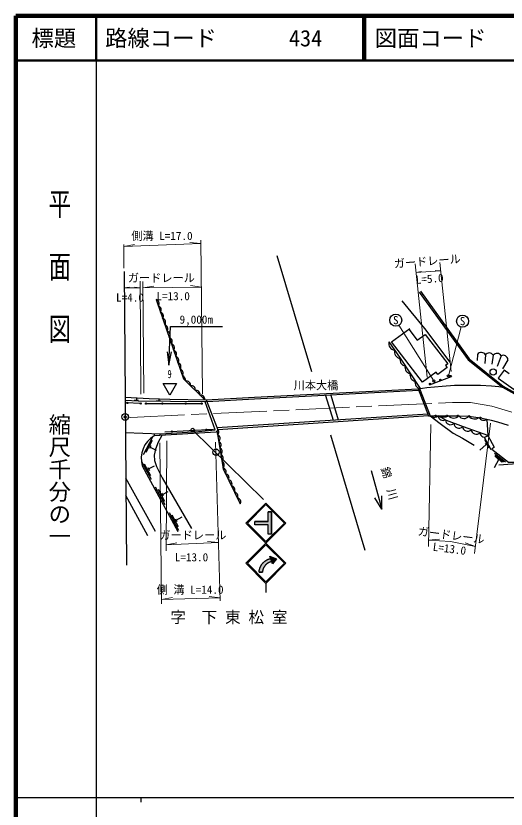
# Model space of a CAD drawing. Units: millimetres, scale not verified. Extents: x 40000 to 680000, y 20000 to 380000.
# Drawn here: x 40000 to 149796, y 202409 to 380000 of the extents above; entities that cross this region are included whole.
import ezdxf
from ezdxf.enums import TextEntityAlignment as Align

# ---------------------------------------------------------------- set-up
doc = ezdxf.new("R2010")
doc.units = ezdxf.units.MM
doc.header["$LTSCALE"] = 1000
doc.header["$PDMODE"] = 32
doc.header["$PDSIZE"] = 500
doc.linetypes.add('CHAIN', pattern=[18.5, 12, -1.5, 3.5, -1.5])
for name, color, linetype, lineweight in [('M-BGD', 7, 'Continuous', 25), ('M-BGD-EXST', 7, 'Continuous', 25), ('M-BMK', 2, 'CHAIN', 13), ('M-BMK-OTRS', 5, 'Continuous', 25), ('M-BMK-ROW', 30, 'Continuous', 25), ('M-BMK-SRVR', 3, 'Continuous', 25), ('M-STR-HTXT', 7, 'Continuous', 13), ('M-STR-STR1', 1, 'Continuous', 25), ('M-STR-STRC', 7, 'Continuous', 25), ('M-TTL', 2, 'Continuous', 140), ('M-TTL-BAND', 7, 'Continuous', 25), ('M-TTL-LINE', 7, 'Continuous', 50)]:
    doc.layers.add(name, color=color, linetype=linetype, lineweight=lineweight)
for name, color, linetype in [('M-BMK-HTXT', 7, 'Continuous'), ('M-OTRS', 6, 'Continuous'), ('M-TTL-TXT', 7, 'Continuous')]:
    doc.layers.add(name, color=color, linetype=linetype)
doc.styles.add('@ＭＳ ゴシック', font='')
doc.styles.add('ＭＳ ゴシック', font='')
doc.styles.get('@ＭＳ ゴシック').set_extended_font_data('@MS Gothic')
doc.styles.get('ＭＳ ゴシック').set_extended_font_data('MS Gothic')

# ---------------------------------------------------------------- blocks, each defined once
blk = doc.blocks.new('open_arrow')
at = {"color": 0, "linetype": 'Continuous', "lineweight": -2}
blk.add_lwpolyline([(7.5, 1.25), (0, 0), (7.5, -1.25)], dxfattribs=at)

msp = doc.modelspace()

# ---------------------------------------------------------------- hatches: boundary and pattern name
at = {"layer": 'M-STR-STRC'}
for points in [[(96492, 266068), (96492, 263944), (97242, 263944), (97242, 268944), (96492, 268944), (96492, 266818), (93492, 266818), (93492, 266068)], [(97292, 257812), (97248, 257803), (97204, 257793), (97160, 257782), (97116, 257771), (97073, 257758), (97029, 257746), (96986, 257732), (96944, 257717), (96901, 257702), (96859, 257686), (96817, 257670), (96775, 257652), (96734, 257634), (96693, 257615), (96652, 257596), (96612, 257575), (96572, 257555), (96533, 257533), (96493, 257511), (96454, 257488), (96416, 257464), (96378, 257439), (96341, 257414), (96303, 257389), (96267, 257362), (96231, 257336), (96195, 257308), (96160, 257280), (96125, 257251), (96091, 257222), (96057, 257192), (96024, 257161), (95991, 257130), (95959, 257098), (95927, 257066), (95896, 257033), (95866, 257000), (95836, 256966), (95807, 256931), (95778, 256896), (95750, 256861), (95723, 256825), (95696, 256789), (95670, 256752), (95645, 256715), (95620, 256677), (95596, 256639), (95572, 256600), (95550, 256561), (95528, 256522), (95506, 256482), (95485, 256442), (95465, 256402), (95446, 256361), (95427, 256320), (95410, 256278), (95392, 256237), (95376, 256195), (95360, 256152), (95345, 256110), (95331, 256067), (95318, 256024), (95305, 255981), (95293, 255937), (95282, 255893), (95272, 255849), (95262, 255805), (95253, 255761), (95245, 255717), (95238, 255672), (95231, 255628), (95225, 255583), (95220, 255538), (95216, 255493), (95216, 255489), (94473, 255490), (94475, 255529), (94480, 255587), (94486, 255644), (94493, 255702), (94501, 255760), (94510, 255817), (94520, 255874), (94531, 255931), (94543, 255988), (94556, 256045), (94570, 256101), (94585, 256157), (94600, 256213), (94617, 256268), (94635, 256324), (94654, 256379), (94674, 256433), (94694, 256488), (94716, 256541), (94739, 256595), (94762, 256648), (94786, 256701), (94812, 256753), (94838, 256805), (94865, 256856), (94893, 256907), (94922, 256957), (94952, 257007), (94983, 257056), (95014, 257105), (95046, 257153), (95080, 257201), (95114, 257248), (95149, 257295), (95184, 257340), (95221, 257386), (95258, 257430), (95296, 257474), (95335, 257517), (95374, 257560), (95414, 257602), (95455, 257643), (95497, 257683), (95539, 257723), (95582, 257762), (95626, 257800), (95671, 257838), (95716, 257874), (95761, 257910), (95808, 257945), (95855, 257979), (95902, 258013), (95950, 258045), (95999, 258077), (96048, 258108), (96098, 258138), (96148, 258167), (96199, 258195), (96250, 258223), (96301, 258249), (96354, 258275), (96406, 258299), (96459, 258323), (96512, 258346), (96566, 258368), (96620, 258389), (96675, 258409), (96730, 258428), (96785, 258446), (96841, 258463), (96896, 258479), (96952, 258494), (97009, 258508), (97065, 258522), (96899, 259041), (98369, 258477), (97458, 257293)], [(97292, 257812), (97458, 257293), (98369, 258477), (96899, 259041), (97065, 258522)]]:
    msp.add_hatch(color=256, dxfattribs=at).paths.add_polyline_path(points)

# ---------------------------------------------------------------- linework, layer by layer
at = {"layer": 'M-BGD'}
for p, q in [((143382, 304204), (143293, 302818)), ((145148, 304110), (144989, 302146)), ((146915, 304015), (146589, 302044)), ((148681, 303920), (147805, 301468)), ((150192, 303001), (148957, 300982)), ((132658, 297420), (137583, 299261)), ((130406, 296554), (132760, 290456)), ((68129, 293208), (64461, 293384)), ((66507, 294001), (67486, 293958)), ((67017, 294449), (66996, 293979)), ((69018, 293186), (81732, 293196)), ((71505, 293857), (72484, 293814)), ((72008, 294151), (71994, 293836)), ((132760, 290456), (135038, 288762)), ((136446, 289435), (134603, 290466)), ((145480, 289718), (145702, 286084)), ((146436, 289490), (147875, 289147)), ((135038, 288762), (137929, 286608)), ((140215, 287961), (136446, 289435)), ((145702, 286084), (140215, 287961)), ((147875, 289147), (150248, 288338)), ((70954, 286496), (70953, 285989)), ((72306, 286069), (72291, 286446)), ((73329, 286863), (84235, 287438)), ((137929, 286608), (140009, 285467)), ((70606, 285710), (68491, 281738)), ((70518, 284907), (69108, 282259)), ((140009, 285467), (142661, 283885)), ((146416, 282828), (144961, 285622)), ((145987, 283197), (145017, 285059)), ((145429, 283814), (145203, 284248)), ((70243, 283751), (69914, 283133)), ((70078, 283442), (71402, 282737)), ((145316, 284031), (143893, 282737)), ((148144, 280737), (147101, 278822)), ((149631, 280069), (147187, 282056)), ((149091, 280238), (147461, 281562)), ((148334, 280582), (147954, 280891)), ((68128, 280251), (70268, 276293)), ((68317, 279270), (76266, 264568)), ((68749, 279734), (70175, 277095)), ((69559, 278865), (69892, 278249)), ((69726, 278557), (71045, 279271)), ((119542, 278224), (121949, 269551)), ((71292, 264545), (64598, 276536)), ((71219, 274533), (73359, 270575)), ((71840, 274016), (73267, 271377)), ((72817, 272839), (74137, 273553)), ((69518, 263588), (64630, 272607)), ((72651, 273147), (72984, 272532)), ((121949, 269551), (120426, 272136)), ((121949, 269551), (121922, 272551)), ((74311, 268816), (76451, 264857)), ((74931, 268298), (76358, 265659)), ((75742, 267429), (76075, 266814)), ((75908, 267122), (77228, 267835))]:
    msp.add_line(p, q, dxfattribs=at)
for points in [[(130322, 318154), (141312, 302997), (148978, 296859), (162048, 289608)], [(130590, 318347), (141553, 303227), (149163, 297134), (162214, 289894)], [(71402, 316513), (77558, 298717), (82286, 294013)], [(126404, 316184), (131478, 310015), (137181, 302468)], [(74237, 301784), (74665, 310438), (86304, 310438)], [(128019, 309836), (129891, 307402), (131668, 308694), (136716, 302133), (136180, 301742), (136563, 301244), (134492, 299737), (134108, 300236), (131071, 298027), (124150, 307022), (128262, 310013)], [(123557, 307001), (126061, 303347), (130554, 296577)], [(150437, 299826), (149331, 300673), (148005, 298887), (151616, 296346), (152887, 298095), (151892, 298887)], [(130102, 296508), (132015, 296801), (135482, 297118), (138259, 297304), (141614, 297323), (144056, 297323), (146534, 297174), (148157, 297038), (148978, 296859)], [(64451, 294639), (69842, 294343), (74493, 294196), (82647, 294005)], [(82803, 293600), (74637, 293685), (67362, 293735), (64457, 293922)], [(64515, 286737), (72421, 286441), (80876, 286987), (84652, 287314), (82390, 293604)], [(132442, 290454), (134011, 290466), (136406, 290466), (138838, 290485), (141476, 290354), (144077, 290036), (145480, 289718), (146436, 289490)], [(85207, 287334), (84837, 286815), (70953, 285989)], [(72658, 286090), (71863, 284564), (71300, 283006), (70975, 281665), (71040, 280431), (71495, 279111), (72773, 276585), (79317, 265199)], [(85022, 287075), (85328, 285465), (86417, 278588), (90254, 270721)], [(145702, 286084), (147083, 283431), (146559, 282998), (150342, 280117), (152192, 280050), (158874, 281812), (164348, 280623), (148157, 279385)]]:
    msp.add_lwpolyline(points, dxfattribs=at)
msp.add_lwpolyline([(74476, 295110), (72976, 297708), (75976, 297708)], close=True, dxfattribs=at)
for centre, radius in [((146886, 300250), 700), ((135068, 298481), 150), ((137391, 299349), 150), ((132746, 297613), 150), ((64945, 293361), 150), ((67980, 293216), 150), ((69168, 293187), 150), ((72823, 293189), 150), ((78058, 293193), 150), ((81582, 293196), 150), ((134021, 290466), 150), ((136521, 290467), 150), ((139021, 290476), 150), ((141518, 290349), 150), ((143999, 290046), 150), ((74928, 286948), 150), ((82636, 287354), 150), ((84844, 282314), 700)]:
    msp.add_circle(centre, radius, dxfattribs=at)
for centre, radius, start, end in [((71179, 315642), 898, 322.48782, 75.67675), ((71670, 314225), 898, 322.48782, 75.67675), ((72160, 312807), 898, 322.48782, 75.67675), ((72650, 311390), 898, 322.48782, 75.67675), ((73141, 309972), 898, 322.48782, 75.67675), ((73631, 308554), 898, 322.48782, 75.67675), ((74122, 307137), 898, 322.48782, 75.67675), ((74612, 305719), 898, 322.48782, 75.67675), ((124983, 306630), 1473, 165.42255, 263.41647), ((75102, 304302), 898, 322.48782, 75.67675), ((75593, 302884), 898, 322.48782, 75.67675), ((126242, 304796), 1475, 165.42593, 263.43152), ((144234, 303571), 1061, 30.47597, 143.38657), ((146000, 303477), 1061, 30.47597, 143.38657), ((147766, 303382), 1061, 30.47597, 143.38657), ((149132, 302959), 1061, 2.22314, 115.13374), ((76083, 301467), 898, 322.48782, 75.67675), ((127344, 302958), 1325, 163.72601, 263.46493), ((76574, 300049), 898, 322.48782, 75.67675), ((128465, 301269), 1325, 163.72601, 263.46493), ((76639, 298268), 1393, 359.0522, 62.33522), ((129586, 299581), 1325, 163.72601, 263.46493), ((78215, 297365), 898, 348.55425, 101.74317), ((79279, 296307), 898, 348.55425, 101.74317), ((130707, 297892), 1325, 163.72601, 263.25854), ((80342, 295249), 898, 348.55425, 101.74317), ((81405, 294192), 898, 348.55425, 101.74317), ((133676, 291534), 1414, 229.66323, 310.97593), ((135745, 292407), 2251, 239.52543, 300.66188), ((135677, 290506), 1075, 182.08757, 299.433), ((137330, 289596), 1125, 181.33991, 313.7059), ((138036, 291454), 1508, 220.6995, 319.48781), ((140379, 291357), 1487, 216.4503, 317.57561), ((142757, 291410), 1659, 219.23133, 306.55509), ((144772, 290674), 1189, 209.81288, 306.51667), ((139219, 288800), 1112, 180.89302, 316.4057), ((141162, 288165), 1145, 186.60327, 314.39789), ((74050, 280897), 5960, 121.32034, 195.84526), ((84556, 286881), 898, 314.17194, 30.88992), ((84834, 285422), 898, 312.40405, 65.59298), ((143108, 287518), 1158, 188.50014, 313.71988), ((144913, 286704), 1004, 181.31973, 321.84884), ((85069, 283941), 898, 312.40405, 65.59298), ((85304, 282459), 898, 312.40405, 65.59298), ((85538, 280978), 898, 312.40405, 65.59298), ((85773, 279496), 898, 312.40405, 65.59298), ((86146, 277922), 940, 330.77154, 75.64995), ((86850, 276572), 898, 329.40319, 82.59212), ((87508, 275223), 898, 329.40319, 82.59212), ((88165, 273875), 898, 329.40319, 82.59212), ((88823, 272527), 898, 329.40319, 82.59212), ((89480, 271179), 898, 329.40319, 82.59212)]:
    msp.add_arc(centre, radius, start, end, dxfattribs=at)
for p in [(147626, 281429), (147790, 281295), (147954, 281162), (148118, 281028), (148282, 280895), (148446, 280762), (148611, 280628), (148775, 280495), (148939, 280361)]:
    msp.add_point(p, dxfattribs=at)
at = {"layer": 'M-BGD-EXST'}
for centre, radius in [((125079, 311876), 1350), ((140039, 311662), 1350), ((133604, 298262), 250), ((136861, 299404), 250)]:
    msp.add_circle(centre, radius, dxfattribs=at)
at = {"layer": 'M-BMK'}
msp.add_lwpolyline([(64487, 290211), (65759, 290103), (137748, 293447), (141829, 293416), (146585, 292625), (151050, 291262)], dxfattribs=at)
at = {"layer": 'M-BMK-OTRS'}
msp.add_line((64222, 322766), (64757, 256999), dxfattribs=at)
at = {"layer": 'M-BMK-ROW'}
for p, q in [((98419, 326334), (106200, 300360)), ((110440, 286204), (118182, 260360))]:
    msp.add_line(p, q, dxfattribs=at)
at = {"layer": 'M-BMK-SRVR'}
msp.add_circle((64487, 290211), 750, dxfattribs=at)
msp.add_circle((64487, 290211), 750, dxfattribs=at)
at = {"layer": 'M-OTRS'}
msp.add_point((64487, 290211), dxfattribs=at)
at = {"layer": 'M-STR-HTXT'}
for p, q in [((64173, 328825), (64216, 323547)), ((64176, 328377), (81433, 329004)), ((64176, 328377), (66594, 328807)), ((81427, 329003), (78985, 329257)), ((81418, 329801), (81817, 295368)), ((129404, 324456), (132086, 299141)), ((134910, 324782), (137486, 300367)), ((129609, 322523), (135103, 322953)), ((129609, 322523), (130807, 322789)), ((135103, 322953), (133878, 323029)), ((67820, 320617), (68005, 295301)), ((68440, 320500), (68685, 295540)), ((64252, 319094), (65466, 319275)), ((67831, 319123), (64252, 319094)), ((67821, 319122), (66605, 319287)), ((68453, 319135), (70880, 319505)), ((68453, 319135), (81540, 319287)), ((81540, 319287), (79105, 319600)), ((133604, 298262), (125796, 310732)), ((136861, 299404), (139700, 310355)), ((132916, 288490), (132409, 261195)), ((146262, 288816), (142732, 259614)), ((79599, 287279), (95473, 271693)), ((72224, 284426), (72633, 248350)), ((73778, 284878), (73656, 260212)), ((85745, 249073), (84700, 284594)), ((73662, 261586), (85362, 262093)), ((73662, 261586), (76076, 262033)), ((85362, 262093), (82918, 262329)), ((132436, 262623), (134882, 262832)), ((142925, 261212), (140612, 262035)), ((72622, 249338), (75042, 249751)), ((72622, 249338), (85725, 249724)), ((85725, 249724), (83285, 249994))]:
    msp.add_line(p, q, dxfattribs=at)
msp.add_lwpolyline([(132436, 262623), (137343, 262356), (142925, 261212)], dxfattribs=at)
at = {"layer": 'M-STR-STR1'}
for p, q in [((109366, 295018), (111067, 289456)), ((110514, 295078), (112211, 289531)), ((82647, 294005), (85207, 287334)), ((132286, 290857), (85052, 287738))]:
    msp.add_line(p, q, dxfattribs=at)
for points in [[(82647, 294005), (93408, 294603), (130102, 296508)], [(130259, 296103), (93430, 294191), (82803, 293600)], [(130102, 296508), (132442, 290454), (85207, 287334)]]:
    msp.add_lwpolyline(points, dxfattribs=at)
at = {"layer": 'M-STR-STRC'}
for p, q in [((91493, 266444), (95993, 270944)), ((91846, 266444), (95993, 270591)), ((100493, 266444), (95993, 270944)), ((100139, 266444), (95993, 270591)), ((97242, 268944), (96492, 268944)), ((96492, 266818), (96492, 268944)), ((97242, 263944), (97242, 268944)), ((91493, 266444), (95993, 261944)), ((91846, 266444), (95993, 262297)), ((96492, 266818), (93492, 266818)), ((95993, 262297), (100139, 266444)), ((95993, 261944), (100493, 266444)), ((96492, 266068), (93492, 266068)), ((96492, 263944), (96492, 266068)), ((97242, 263944), (96492, 263944)), ((91493, 257444), (95993, 261944)), ((91846, 257444), (95993, 261590)), ((100493, 257443), (95993, 261944)), ((100139, 257443), (95993, 261590)), ((97458, 257293), (96899, 259041)), ((96899, 259041), (98369, 258477)), ((98369, 258477), (97458, 257293)), ((91493, 257444), (95993, 252943)), ((91846, 257444), (95993, 253296)), ((95993, 253296), (100139, 257443)), ((95993, 252943), (100493, 257443)), ((94473, 255490), (95216, 255489)), ((95993, 252943), (95993, 250943))]:
    msp.add_line(p, q, dxfattribs=at)
for points in [[(93492, 266818), (96492, 266818), (96492, 268944), (97242, 268944), (97242, 263944), (96492, 263944), (96492, 266068), (93492, 266068)], [(97065, 258522), (97292, 257812), (97248, 257803), (97204, 257793), (97160, 257782), (97116, 257771), (97073, 257758), (97029, 257746), (96986, 257732), (96944, 257717), (96901, 257702), (96859, 257686), (96817, 257670), (96775, 257652), (96734, 257634), (96693, 257615), (96652, 257596), (96612, 257575), (96572, 257555), (96533, 257533), (96493, 257511), (96454, 257488), (96416, 257464), (96378, 257439), (96341, 257414), (96303, 257389), (96267, 257362), (96231, 257336), (96195, 257308), (96160, 257280), (96125, 257251), (96091, 257222), (96057, 257192), (96024, 257161), (95991, 257130), (95959, 257098), (95927, 257066), (95896, 257033), (95866, 257000), (95836, 256966), (95807, 256931), (95778, 256896), (95750, 256861), (95723, 256825), (95696, 256789), (95670, 256752), (95645, 256715), (95620, 256677), (95596, 256639), (95572, 256600), (95550, 256561), (95528, 256522), (95506, 256482), (95485, 256442), (95465, 256402), (95446, 256361), (95427, 256320), (95410, 256278), (95392, 256237), (95376, 256195), (95360, 256152), (95345, 256110), (95331, 256067), (95318, 256024), (95305, 255981), (95293, 255937), (95282, 255893), (95272, 255849), (95262, 255805), (95253, 255761), (95245, 255717), (95238, 255672), (95231, 255628), (95225, 255583), (95220, 255538), (95216, 255493), (95216, 255489), (94473, 255490), (94475, 255529), (94480, 255587), (94486, 255644), (94493, 255702), (94501, 255760), (94510, 255817), (94520, 255874), (94531, 255931), (94543, 255988), (94556, 256045), (94570, 256101), (94585, 256157), (94600, 256213), (94617, 256268), (94635, 256324), (94654, 256379), (94674, 256433), (94694, 256488), (94716, 256541), (94739, 256595), (94762, 256648), (94786, 256701), (94812, 256753), (94838, 256805), (94865, 256856), (94893, 256907), (94922, 256957), (94952, 257007), (94983, 257056), (95014, 257105), (95046, 257153), (95080, 257201), (95114, 257248), (95149, 257295), (95184, 257340), (95221, 257386), (95258, 257430), (95296, 257474), (95335, 257517), (95374, 257560), (95414, 257602), (95455, 257643), (95497, 257683), (95539, 257723), (95582, 257762), (95626, 257800), (95671, 257838), (95716, 257874), (95761, 257910), (95808, 257945), (95855, 257979), (95902, 258013), (95950, 258045), (95999, 258077), (96048, 258108), (96098, 258138), (96148, 258167), (96199, 258195), (96250, 258223), (96301, 258249), (96354, 258275), (96406, 258299), (96459, 258323), (96512, 258346), (96566, 258368), (96620, 258389), (96675, 258409), (96730, 258428), (96785, 258446), (96841, 258463), (96896, 258479), (96952, 258494), (97009, 258508)], [(96899, 259041), (98369, 258477), (97458, 257293)], [(96899, 259041), (98369, 258477), (97458, 257293)], [(97065, 258522), (96899, 259041), (98369, 258477), (97458, 257293), (97292, 257812)]]:
    msp.add_lwpolyline(points, close=True, dxfattribs=at)
msp.add_circle((79599, 287279), 400, dxfattribs=at)
at = {"layer": 'M-TTL'}
for p, q in [((40000, 380000), (40000, 20000)), ((680000, 380000), (40000, 380000))]:
    msp.add_line(p, q, dxfattribs=at)
at = {"layer": 'M-TTL-BAND'}
for p, q in [((58000, 370000), (58000, 20000)), ((40000, 205000), (579000, 205000)), ((68000, 205000), (68000, 204000))]:
    msp.add_line(p, q, dxfattribs=at)
at = {"layer": 'M-TTL-LINE'}
for p, q in [((58000, 380000), (58000, 370000)), ((117750, 380000), (117750, 370000)), ((118250, 380000), (118250, 370000)), ((40000, 370000), (680000, 370000))]:
    msp.add_line(p, q, dxfattribs=at)

# ---------------------------------------------------------------- block references
at = {"layer": 'M-BGD', "xscale": 400, "yscale": 400, "rotation": 87.2}
msp.add_blockref('open_arrow', (74237, 301784), dxfattribs=at)

# ---------------------------------------------------------------- texts
at = {"layer": 'M-BGD', "style": 'ＭＳ ゴシック'}
msp.add_text('9,000m', height=1833, dxfattribs=at).set_placement((84144, 310543), align=Align.BOTTOM_RIGHT)
at = {"layer": 'M-BGD', "style": 'ＭＳ ゴシック', "width": 0.75}
msp.add_text('9', height=1833, dxfattribs=at).set_placement((74430, 298346), align=Align.BOTTOM_CENTER)
at = {"layer": 'M-BGD-EXST', "style": 'ＭＳ ゴシック'}
for p in [(125079, 311876), (140039, 311662)]:
    msp.add_text('S', height=1833, dxfattribs=at).set_placement(p, align=Align.MIDDLE_CENTER)
at = {"layer": 'M-BMK-HTXT', "style": 'ＭＳ ゴシック'}
for s, height, p in [('川本大橋', 1833, (102209, 295821)), ('字  下 東 松 室', 2566, (74602, 243323))]:
    msp.add_text(s, height=height, dxfattribs=at).set_placement(p, align=Align.BOTTOM_LEFT)
msp.add_text('錦  川', height=1833, rotation=285.509, dxfattribs=at).set_placement((121198, 278557), align=Align.BOTTOM_LEFT)
at = {"layer": 'M-STR-HTXT', "style": 'ＭＳ ゴシック'}
for s, p in [('側溝 L=17.0', (72712, 329276)), ('ガードレール', (72577, 319863)), ('L=13.0', (75223, 315792)), ('L=4.0', (65552, 315475)), ('ガードレール', (79647, 262264)), ('L=13.0', (79328, 257333)), ('側 溝 L=14.0', (79021, 250077))]:
    msp.add_text(s, height=1833, dxfattribs=at).set_placement(p, align=Align.BOTTOM_CENTER)
for s, rotation, p in [('ガードレール', 4.471, (132250, 323602)), ('L=5.0', 4.471, (132787, 319677)), ('ガードレール', 352.712, (137310, 262264)), ('L=13.0', 352.712, (136925, 259254))]:
    msp.add_text(s, height=1833, rotation=rotation, dxfattribs=at).set_placement(p, align=Align.BOTTOM_CENTER)
at = {"layer": 'M-TTL-BAND', "style": '@ＭＳ ゴシック', "width": 1.4}
msp.add_text('平  面  図', height=3666, rotation=270, dxfattribs=at).set_placement((49777, 306475), align=Align.MIDDLE_RIGHT)
at = {"layer": 'M-TTL-BAND', "style": '@ＭＳ ゴシック'}
msp.add_text('縮尺千分の一', height=3666, rotation=270, dxfattribs=at).set_placement((49777, 261030), align=Align.MIDDLE_RIGHT)
at = {"layer": 'M-TTL-TXT', "style": 'ＭＳ ゴシック'}
msp.add_text('標題', height=3666, dxfattribs=at).set_placement((48500, 375000), align=Align.MIDDLE_CENTER)
for s, p in [('路線コード', (60000, 375000)), ('434', (101142, 375000)), ('図面コード', (120380, 375000))]:
    msp.add_text(s, height=3666, dxfattribs=at).set_placement(p, align=Align.MIDDLE_LEFT)

doc.saveas('drawing.dxf')
